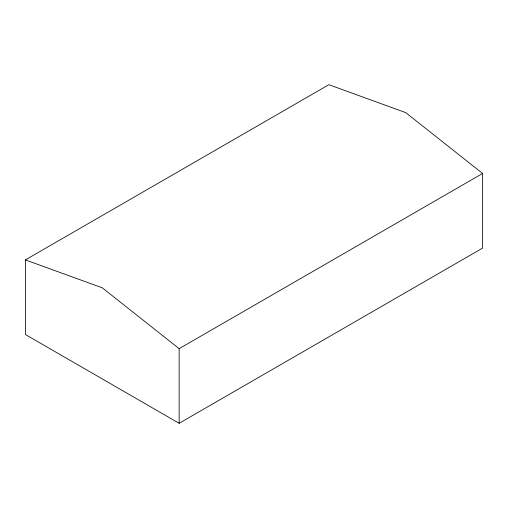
<?xml version="1.0" encoding="UTF-8"?>
<svg xmlns="http://www.w3.org/2000/svg" width="508" height="508" viewBox="0 0 508 508"><rect width="100%" height="100%" fill="white"/><g stroke="black" fill="none" stroke-linecap="round" stroke-linejoin="round"><path stroke-width="0.76" d="M25.4 259.899L328.854 84.703L405.727 112.617L482.6 173.469L482.6 248.101L179.146 423.297L25.4 334.531L25.4 259.899L102.273 287.814L179.146 348.666L179.146 423.297M179.146 348.666L482.6 173.469"/></g></svg>
